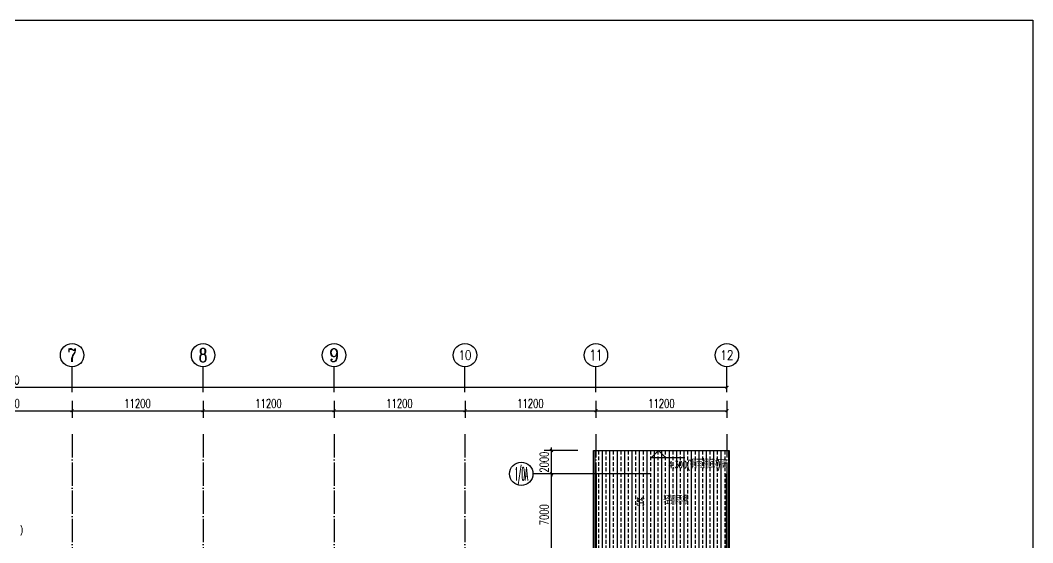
# Model space of a CAD drawing. Extents: x 758840 to 1108724, y -102573 to 143521.
# Drawn here: x 1022141 to 1108724, y 98814 to 143521 of the extents above; entities that cross this region are included whole.
import ezdxf
from ezdxf.enums import TextEntityAlignment as Align

# ---------------------------------------------------------------- set-up
doc = ezdxf.new("R2010")
doc.units = 0
doc.header["$LTSCALE"] = 1000
doc.header["$MEASUREMENT"] = 0
doc.linetypes.add('DOTE', pattern=[2.42, 2, -0.2, 0.02, -0.2])
for name, color, linetype in [('AXIS', 3, 'Continuous'), ('AXIS_TEXT', 7, 'Continuous'), ('DIM_ELEV', 3, 'Continuous'), ('DIM_SYMB', 3, 'Continuous'), ('DOTE', 8, 'DOTE'), ('PUB_HATCH', 8, 'Continuous'), ('PUB_TEXT', 7, 'Continuous'), ('ROOF', 211, 'Continuous'), ('STAIR', 2, 'Continuous')]:
    doc.layers.add(name, color=color, linetype=linetype)
doc.styles.add('_TCH_AXIS', font='COMPLEX', dxfattribs={"bigfont": 'GBCBIG'})
doc.styles.add('_TCH_DIM', font='SIMPLEX.shx', dxfattribs={"width": 0.8, "bigfont": 'GBCBIG.shx'})
doc.styles.add('_TCH_DIM_T3', font='SIMPLEX', dxfattribs={"width": 0.705882, "bigfont": 'GBCBIG'})
doc.styles.add('COMPLEX', font='COMPLEX')
doc.dimstyles.new('_TCH_ARCH&&250', dxfattribs={"dimtxt": 743.75, "dimasz": 250, "dimexe": 625, "dimexo": 750, "dimgap": 250, "dimtad": 1, "dimdec": 0, "dimzin": 0, "dimdsep": 46, "dimtxsty": '_TCH_DIM_T3', "dimblk": 'ARCHTICK', "dimcen": 0.09, "dimclrt": 7, "dimazin": 2, "dimtfac": 1, "dimtdec": 0, "dimtix": 1, "dimtmove": 2, "dimatfit": 3, "dimfxl": 1, "dimtolj": 1, "dimtzin": 0, "dimarcsym": 0})

# ---------------------------------------------------------------- blocks, each defined once
blk = doc.blocks.new('_ArchTick')
at = {"color": 0, "linetype": 'ByBlock', "const_width": 0.4}
blk.add_lwpolyline([(-0.5, -0.5), (0.5, 0.5)], dxfattribs=at)
blk = doc.blocks.new('*D588')
at = {"layer": 'AXIS', "color": 0, "lineweight": -2, "transparency": 16777216}
for p, q in [((1069809, 106711), (1066949, 106711)), ((1067574, 106711), (1067574, 106961)), ((1067574, 104711), (1067574, 106711)), ((1069809, 104711), (1066949, 104711)), ((1067574, 104711), (1067574, 104461))]:
    blk.add_line(p, q, dxfattribs=at)
at = {"layer": 'Defpoints', "color": 0, "transparency": 16777216}
for p in [(1067574, 106711), (1070559, 106711), (1070559, 104711)]:
    blk.add_point(p, dxfattribs=at)
at = {"layer": 'AXIS', "color": 0, "lineweight": -2, "transparency": 16777216, "xscale": 250, "yscale": 250, "zscale": 250}
for p, rotation in [((1067574, 106711), 270), ((1067574, 104711), 90)]:
    blk.add_blockref('_ArchTick', p, dxfattribs=dict(at, rotation=rotation))
at = {"layer": 'AXIS', "color": 7, "transparency": 16777216, "insert": (1066952, 105711), "char_height": 743.8, "attachment_point": 5, "rotation": 90, "style": '_TCH_DIM_T3'}
blk.add_mtext('\\A1;2000', dxfattribs=at)
blk = doc.blocks.new('*D589')
at = {"layer": 'AXIS', "color": 0, "lineweight": -2, "transparency": 16777216}
for p, q in [((1069809, 104711), (1066949, 104711)), ((1067574, 97711), (1067574, 104711)), ((1069809, 97711), (1066949, 97711))]:
    blk.add_line(p, q, dxfattribs=at)
at = {"layer": 'Defpoints', "color": 0, "transparency": 16777216}
for p in [(1067574, 104711), (1070559, 104711), (1070559, 97711)]:
    blk.add_point(p, dxfattribs=at)
at = {"layer": 'AXIS', "color": 0, "lineweight": -2, "transparency": 16777216, "xscale": 250, "yscale": 250, "zscale": 250}
for p, rotation in [((1067574, 104711), 90), ((1067574, 97711), 270)]:
    blk.add_blockref('_ArchTick', p, dxfattribs=dict(at, rotation=rotation))
at = {"layer": 'AXIS', "color": 7, "transparency": 16777216, "insert": (1066952, 101211), "char_height": 743.8, "attachment_point": 5, "rotation": 90, "style": '_TCH_DIM_T3'}
blk.add_mtext('\\A1;7000', dxfattribs=at)
blk = doc.blocks.new('*D606')
at = {"layer": 'AXIS', "color": 0, "lineweight": -2, "transparency": 16777216}
for p, q in [((1015374, 110961), (1015374, 109490)), ((1026574, 110961), (1026574, 109490)), ((1015374, 110115), (1026574, 110115))]:
    blk.add_line(p, q, dxfattribs=at)
at = {"layer": 'Defpoints', "color": 0, "transparency": 16777216}
for p in [(1015374, 111711), (1026574, 111711), (1026574, 110115)]:
    blk.add_point(p, dxfattribs=at)
at = {"layer": 'AXIS', "color": 0, "lineweight": -2, "transparency": 16777216, "xscale": 250, "yscale": 250, "zscale": 250, "rotation": 180}
blk.add_blockref('_ArchTick', (1015374, 110115), dxfattribs=at)
at = {"layer": 'AXIS', "color": 0, "lineweight": -2, "transparency": 16777216, "xscale": 250, "yscale": 250, "zscale": 250}
blk.add_blockref('_ArchTick', (1026574, 110115), dxfattribs=at)
at = {"layer": 'AXIS', "color": 7, "transparency": 16777216, "insert": (1020974, 110737), "char_height": 743.8, "attachment_point": 5, "style": '_TCH_DIM_T3'}
blk.add_mtext('\\A1;11200', dxfattribs=at)
blk = doc.blocks.new('*D607')
at = {"layer": 'AXIS', "color": 0, "lineweight": -2, "transparency": 16777216}
for p, q in [((1026574, 110961), (1026574, 109490)), ((1037774, 110961), (1037774, 109490)), ((1026574, 110115), (1037774, 110115))]:
    blk.add_line(p, q, dxfattribs=at)
at = {"layer": 'Defpoints', "color": 0, "transparency": 16777216}
for p in [(1026574, 111711), (1037774, 111711), (1037774, 110115)]:
    blk.add_point(p, dxfattribs=at)
at = {"layer": 'AXIS', "color": 0, "lineweight": -2, "transparency": 16777216, "xscale": 250, "yscale": 250, "zscale": 250, "rotation": 180}
blk.add_blockref('_ArchTick', (1026574, 110115), dxfattribs=at)
at = {"layer": 'AXIS', "color": 0, "lineweight": -2, "transparency": 16777216, "xscale": 250, "yscale": 250, "zscale": 250}
blk.add_blockref('_ArchTick', (1037774, 110115), dxfattribs=at)
at = {"layer": 'AXIS', "color": 7, "transparency": 16777216, "insert": (1032174, 110737), "char_height": 743.8, "attachment_point": 5, "style": '_TCH_DIM_T3'}
blk.add_mtext('\\A1;11200', dxfattribs=at)
blk = doc.blocks.new('*D608')
at = {"layer": 'AXIS', "color": 0, "lineweight": -2, "transparency": 16777216}
for p, q in [((1037774, 110961), (1037774, 109490)), ((1048974, 110961), (1048974, 109490)), ((1037774, 110115), (1048974, 110115))]:
    blk.add_line(p, q, dxfattribs=at)
at = {"layer": 'Defpoints', "color": 0, "transparency": 16777216}
for p in [(1037774, 111711), (1048974, 111711), (1048974, 110115)]:
    blk.add_point(p, dxfattribs=at)
at = {"layer": 'AXIS', "color": 0, "lineweight": -2, "transparency": 16777216, "xscale": 250, "yscale": 250, "zscale": 250, "rotation": 180}
blk.add_blockref('_ArchTick', (1037774, 110115), dxfattribs=at)
at = {"layer": 'AXIS', "color": 0, "lineweight": -2, "transparency": 16777216, "xscale": 250, "yscale": 250, "zscale": 250}
blk.add_blockref('_ArchTick', (1048974, 110115), dxfattribs=at)
at = {"layer": 'AXIS', "color": 7, "transparency": 16777216, "insert": (1043374, 110737), "char_height": 743.8, "attachment_point": 5, "style": '_TCH_DIM_T3'}
blk.add_mtext('\\A1;11200', dxfattribs=at)
blk = doc.blocks.new('*D609')
at = {"layer": 'AXIS', "color": 0, "lineweight": -2, "transparency": 16777216}
for p, q in [((1048974, 110961), (1048974, 109490)), ((1060174, 110961), (1060174, 109490)), ((1048974, 110115), (1060174, 110115))]:
    blk.add_line(p, q, dxfattribs=at)
at = {"layer": 'Defpoints', "color": 0, "transparency": 16777216}
for p in [(1048974, 111711), (1060174, 111711), (1060174, 110115)]:
    blk.add_point(p, dxfattribs=at)
at = {"layer": 'AXIS', "color": 0, "lineweight": -2, "transparency": 16777216, "xscale": 250, "yscale": 250, "zscale": 250, "rotation": 180}
blk.add_blockref('_ArchTick', (1048974, 110115), dxfattribs=at)
at = {"layer": 'AXIS', "color": 0, "lineweight": -2, "transparency": 16777216, "xscale": 250, "yscale": 250, "zscale": 250}
blk.add_blockref('_ArchTick', (1060174, 110115), dxfattribs=at)
at = {"layer": 'AXIS', "color": 7, "transparency": 16777216, "insert": (1054574, 110737), "char_height": 743.8, "attachment_point": 5, "style": '_TCH_DIM_T3'}
blk.add_mtext('\\A1;11200', dxfattribs=at)
blk = doc.blocks.new('*D610')
at = {"layer": 'AXIS', "color": 0, "lineweight": -2, "transparency": 16777216}
for p, q in [((1060174, 110961), (1060174, 109490)), ((1071374, 110961), (1071374, 109490)), ((1060174, 110115), (1071374, 110115))]:
    blk.add_line(p, q, dxfattribs=at)
at = {"layer": 'Defpoints', "color": 0, "transparency": 16777216}
for p in [(1060174, 111711), (1071374, 111711), (1071374, 110115)]:
    blk.add_point(p, dxfattribs=at)
at = {"layer": 'AXIS', "color": 0, "lineweight": -2, "transparency": 16777216, "xscale": 250, "yscale": 250, "zscale": 250, "rotation": 180}
blk.add_blockref('_ArchTick', (1060174, 110115), dxfattribs=at)
at = {"layer": 'AXIS', "color": 0, "lineweight": -2, "transparency": 16777216, "xscale": 250, "yscale": 250, "zscale": 250}
blk.add_blockref('_ArchTick', (1071374, 110115), dxfattribs=at)
at = {"layer": 'AXIS', "color": 7, "transparency": 16777216, "insert": (1065774, 110737), "char_height": 743.8, "attachment_point": 5, "style": '_TCH_DIM_T3'}
blk.add_mtext('\\A1;11200', dxfattribs=at)
blk = doc.blocks.new('*D611')
at = {"layer": 'AXIS', "color": 0, "lineweight": -2, "transparency": 16777216}
for p, q in [((1071374, 110961), (1071374, 109490)), ((1082574, 110961), (1082574, 109490)), ((1071374, 110115), (1082574, 110115))]:
    blk.add_line(p, q, dxfattribs=at)
at = {"layer": 'Defpoints', "color": 0, "transparency": 16777216}
for p in [(1071374, 111711), (1082574, 111711), (1082574, 110115)]:
    blk.add_point(p, dxfattribs=at)
at = {"layer": 'AXIS', "color": 0, "lineweight": -2, "transparency": 16777216, "xscale": 250, "yscale": 250, "zscale": 250, "rotation": 180}
blk.add_blockref('_ArchTick', (1071374, 110115), dxfattribs=at)
at = {"layer": 'AXIS', "color": 0, "lineweight": -2, "transparency": 16777216, "xscale": 250, "yscale": 250, "zscale": 250}
blk.add_blockref('_ArchTick', (1082574, 110115), dxfattribs=at)
at = {"layer": 'AXIS', "color": 7, "transparency": 16777216, "insert": (1076974, 110737), "char_height": 743.8, "attachment_point": 5, "style": '_TCH_DIM_T3'}
blk.add_mtext('\\A1;11200', dxfattribs=at)
blk = doc.blocks.new('*D612')
at = {"layer": 'AXIS', "color": 0, "lineweight": -2, "transparency": 16777216}
for p, q in [((958874, 112461), (958874, 112740)), ((1082574, 112461), (1082574, 112740)), ((958874, 112115), (1082574, 112115))]:
    blk.add_line(p, q, dxfattribs=at)
at = {"layer": 'Defpoints', "color": 0, "transparency": 16777216}
for p in [(958874, 111711), (1082574, 112115), (1082574, 111711)]:
    blk.add_point(p, dxfattribs=at)
at = {"layer": 'AXIS', "color": 0, "lineweight": -2, "transparency": 16777216, "xscale": 250, "yscale": 250, "zscale": 250, "rotation": 180}
blk.add_blockref('_ArchTick', (958874, 112115), dxfattribs=at)
at = {"layer": 'AXIS', "color": 0, "lineweight": -2, "transparency": 16777216, "xscale": 250, "yscale": 250, "zscale": 250}
blk.add_blockref('_ArchTick', (1082574, 112115), dxfattribs=at)
at = {"layer": 'AXIS', "color": 7, "transparency": 16777216, "insert": (1020724, 112737), "char_height": 743.8, "attachment_point": 5, "style": '_TCH_DIM_T3'}
blk.add_mtext('\\A1;123700', dxfattribs=at)
blk = doc.blocks.new('_AXISO')
blk.add_circle((0, 0), 0.5)
at = {"layer": 'AXIS_TEXT', "style": 'COMPLEX', "width": 1.041667}
blk.add_attdef('A', text='', height=0.56, dxfattribs=at).set_placement((-0.25, -0.28), (0.25, -0.28), align=Align.FIT)

msp = doc.modelspace()

# ---------------------------------------------------------------- hatches: boundary and pattern name
at = {"layer": 'PUB_HATCH', "ltscale": 5}
h = msp.add_hatch(dxfattribs=at)
h.set_pattern_fill('ANSI33', color=256, scale=200, angle=45)
h.set_pattern_definition([(90, (188012.96, 358926), (-635, 6e-14), []), (90, (188330.46, 359243.5), (-635, 6e-14), [317.5, -158.75])])
h.paths.add_polyline_path([(1082773.53, 97960.69), (1082773.53, 106710.69), (1071173.53, 106710.69), (1071173.53, 97960.69)])

# ---------------------------------------------------------------- linework, layer by layer
at = {"ltscale": 5}
msp.add_lwpolyline([(933781.96, 143520.74), (1108724.34, 143520.74), (1108724.34, 9712.17), (933781.96, 9712.17)], close=True, dxfattribs=at)
at = {"layer": 'AXIS'}
for p, q in [((1026573.53, 111710.69), (1026573.53, 113865.11)), ((1037773.53, 111710.69), (1037773.53, 113865.11)), ((1048973.53, 111710.69), (1048973.53, 113865.11)), ((1060173.53, 111710.69), (1060173.53, 113865.11)), ((1071373.53, 111710.69), (1071373.53, 113865.11)), ((1082573.53, 111710.69), (1082573.53, 113865.11)), ((1075987.73, 104710.69), (1065987.73, 104710.69))]:
    msp.add_line(p, q, dxfattribs=at)
at = {"layer": 'DIM_ELEV'}
for p, q in [((1076723.53, 106710.69), (1076123.53, 106110.69)), ((1076723.53, 106710.69), (1077323.53, 106110.69)), ((1076123.53, 106110.69), (1078968.33, 106110.69))]:
    msp.add_line(p, q, dxfattribs=at)
at = {"layer": 'DIM_SYMB'}
msp.add_lwpolyline([(1075687.54, 103009.91, 0, 0, 0), (1075687.54, 102068.08, 160, 0, 0), (1075687.54, 101468.08, 0, 0, 0)], format="xyseb", dxfattribs=at)
at = {"layer": 'DOTE'}
for p, q in [((1026573.53, 108115.11), (1026573.53, 37310.69)), ((1037773.53, 108115.11), (1037773.53, 37310.69)), ((1048973.53, 108115.11), (1048973.53, 37310.69)), ((1060173.53, 108115.11), (1060173.53, 37310.69)), ((1071373.53, 108115.11), (1071373.53, 37310.69)), ((1082573.53, 108115.11), (1082573.53, 37310.69))]:
    msp.add_line(p, q, dxfattribs=at)
at = {"layer": 'ROOF'}
for p, q in [((1071373.53, 97710.69), (1071373.53, 104710.69)), ((1071373.53, 104710.69), (1071423.53, 104710.69)), ((1071423.53, 97710.69), (1071423.53, 104710.69)), ((1082523.53, 97710.69), (1082523.53, 104710.69)), ((1082523.53, 104710.69), (1082573.53, 104710.69)), ((1082573.53, 97710.69), (1082573.53, 104710.69))]:
    msp.add_line(p, q, dxfattribs=at)
msp.add_lwpolyline([(1082773.53, 106710.69), (1082773.53, 106710.69), (1082773.53, 97710.69), (1071173.53, 97710.69), (1071173.53, 106710.69), (1082773.53, 106710.69)], dxfattribs=at)
at = {"layer": 'STAIR', "ltscale": 5}
msp.add_lwpolyline([(1082573.53, 104710.69), (1082573.53, 97710.69)], dxfattribs=at)

# ---------------------------------------------------------------- block references
at = {"layer": 'AXIS'}
ref = msp.add_blockref('_AXISO', (1026573.53, 114865.11), dxfattribs=dict(at, xscale=2000, yscale=2000, zscale=2000))
ref.add_attrib('A', '7', dxfattribs={"layer": 'AXIS_TEXT', "ltscale": 5, "height": 1164.87, "style": '_TCH_AXIS'}).set_placement((1026185.24, 114282.67), (1026961.83, 114282.67), align=Align.FIT)
ref = msp.add_blockref('_AXISO', (1037773.53, 114865.11), dxfattribs=dict(at, xscale=2000, yscale=2000, zscale=2000))
ref.add_attrib('A', '8', dxfattribs={"layer": 'AXIS_TEXT', "ltscale": 5, "height": 1164.87, "style": '_TCH_AXIS'}).set_placement((1037385.24, 114282.67), (1038161.83, 114282.67), align=Align.FIT)
ref = msp.add_blockref('_AXISO', (1048973.53, 114865.11), dxfattribs=dict(at, xscale=2000, yscale=2000, zscale=2000))
ref.add_attrib('A', '9', dxfattribs={"layer": 'AXIS_TEXT', "ltscale": 5, "height": 1164.87, "style": '_TCH_AXIS'}).set_placement((1048585.24, 114282.67), (1049361.83, 114282.67), align=Align.FIT)
ref = msp.add_blockref('_AXISO', (1060173.53, 114865.11), dxfattribs=dict(at, xscale=2000, yscale=2000, zscale=2000))
ref.add_attrib('A', '10', dxfattribs={"layer": 'AXIS_TEXT', "ltscale": 5, "height": 821.114, "style": '_TCH_AXIS'}).set_placement((1059606.58, 114454.55), (1060740.49, 114454.55), align=Align.FIT)
ref = msp.add_blockref('_AXISO', (1071373.53, 114865.11), dxfattribs=dict(at, xscale=2000, yscale=2000, zscale=2000))
ref.add_attrib('A', '11', dxfattribs={"layer": 'AXIS_TEXT', "ltscale": 5, "height": 921.906, "style": '_TCH_AXIS'}).set_placement((1070846.73, 114404.15), (1071900.34, 114404.15), align=Align.FIT)
ref = msp.add_blockref('_AXISO', (1082573.53, 114865.11), dxfattribs=dict(at, xscale=2000, yscale=2000, zscale=2000))
ref.add_attrib('A', '12', dxfattribs={"layer": 'AXIS_TEXT', "ltscale": 5, "height": 821.114, "style": '_TCH_AXIS'}).set_placement((1082006.58, 114454.55), (1083140.49, 114454.55), align=Align.FIT)
ref = msp.add_blockref('_AXISO', (1064987.73, 104710.69), dxfattribs=dict(at, xscale=2000, yscale=2000, zscale=2000))
ref.add_attrib('A', '1/0A', dxfattribs={"layer": 'AXIS_TEXT', "ltscale": 5, "height": 1131.371, "style": '_TCH_AXIS', "width": 0.28}).set_placement((1064422.05, 104145), (1065553.42, 104145), align=Align.FIT)

# ---------------------------------------------------------------- texts
at = {"layer": 'DIM_ELEV', "color": 7, "style": '_TCH_DIM', "width": 0.8}
msp.add_text('轻钢雨棚', height=675.177, dxfattribs=at).set_placement((1077132.17, 102102.23))
at = {"layer": 'PUB_TEXT', "style": '_TCH_DIM'}
for s, height, width, p in [('4.300', 595, 0.564706, (1077564.33, 105200.69)), ('(', 595, 0.564706, (1079168.33, 105200.69)), ('钢雨棚底标高', 675.177, 0.8, (1079392.33, 105200.69)), (')', 595, 0.564706, (1081751.48, 105200.69)), (')', 595, 0.564706, (1022138.57, 99621.9))]:
    msp.add_text(s, height=height, dxfattribs=dict(at, width=width)).set_placement(p)
at = {"layer": 'PUB_TEXT', "style": '_TCH_DIM', "width": 0.564706}
msp.add_text('5%', height=595, rotation=90, dxfattribs=at).set_placement((1075477.54, 101935))

# ---------------------------------------------------------------- dimensions: what is measured, and where the dimension line sits
at = {"layer": 'AXIS'}
for p1, p2, distance, picture, middle in [((958873.53, 111710.69), (1082573.53, 111710.69), 404.42, '*D612', (1020723.53, 112736.98)), ((1015373.53, 111710.69), (1026573.53, 111710.69), -1595.58, '*D606', (1020973.53, 110736.98)), ((1026573.53, 111710.69), (1037773.53, 111710.69), -1595.58, '*D607', (1032173.53, 110736.98)), ((1037773.53, 111710.69), (1048973.53, 111710.69), -1595.58, '*D608', (1043373.53, 110736.98)), ((1048973.53, 111710.69), (1060173.53, 111710.69), -1595.58, '*D609', (1054573.53, 110736.98)), ((1060173.53, 111710.69), (1071373.53, 111710.69), -1595.58, '*D610', (1065773.53, 110736.98)), ((1071373.53, 111710.69), (1082573.53, 111710.69), -1595.58, '*D611', (1076973.53, 110736.98)), ((1070558.73, 104710.69), (1070558.73, 106710.69), 2985.2, '*D588', (1066951.66, 105710.69)), ((1070558.73, 97710.69), (1070558.73, 104710.69), 2985.2, '*D589', (1066951.66, 101210.69))]:
    dim = msp.add_aligned_dim(p1=p1, p2=p2, distance=distance, dimstyle='_TCH_ARCH&&250', dxfattribs=at)
    dim.commit()
    dim.dimension.update_dxf_attribs({"geometry": picture, "text_midpoint": middle})

doc.saveas('drawing.dxf')
